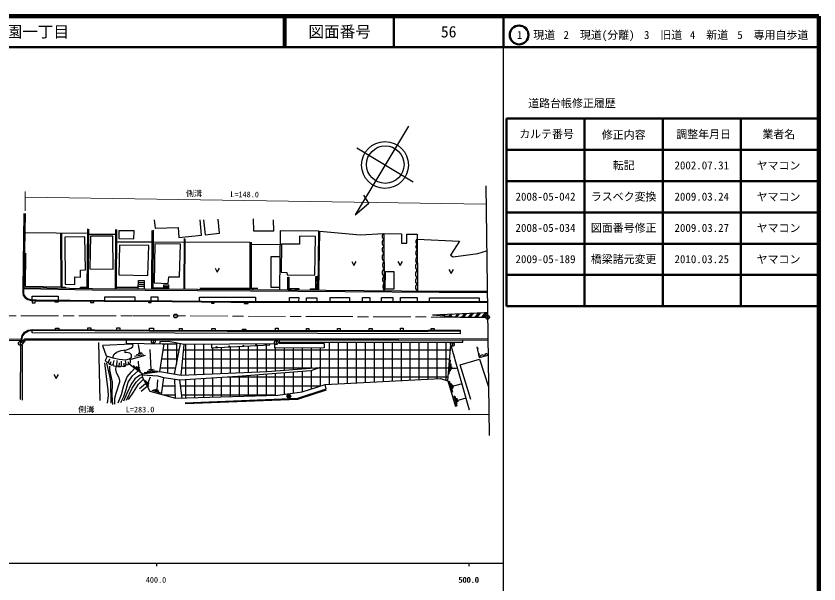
# Model space of a CAD drawing. Units: millimetres at full size, sheet at 1:1000; details may follow other scales. Extents: x -21873655 to 680000, y -224376979 to 380000.
# Drawn here: x 423059 to 680000, y 198357 to 380000 of the extents above; entities that cross this region are included whole.
import ezdxf
from ezdxf.enums import TextEntityAlignment as Align

# ---------------------------------------------------------------- set-up
doc = ezdxf.new("R2010")
doc.units = ezdxf.units.MM
doc.header["$LTSCALE"] = 1000
doc.header["$PDMODE"] = 32
doc.header["$PDSIZE"] = 500
doc.linetypes.add('CHAIN', pattern=[18.5, 12, -1.5, 3.5, -1.5])
for name, color, linetype, lineweight in [('M-BGD', 7, 'Continuous', 25), ('M-BMK', 2, 'CHAIN', 13), ('M-BMK-OTRS', 5, 'Continuous', 25), ('M-BMK-SRVR', 3, 'Continuous', 25), ('M-STR-HTXT', 7, 'Continuous', 13), ('M-STR-STRC', 7, 'Continuous', 25), ('M-TTL', 2, 'Continuous', 140), ('M-TTL-BAND', 7, 'Continuous', 25), ('M-TTL-FRAM', 2, 'Continuous', 50), ('M-TTL-LINE', 7, 'Continuous', 50)]:
    doc.layers.add(name, color=color, linetype=linetype, lineweight=lineweight)
doc.layers.add('M-OTRS', color=6, linetype='Continuous')
doc.layers.add('M-TTL-TXT', color=7, linetype='Continuous')
doc.styles.add('ＭＳ ゴシック', font='')
doc.styles.get('ＭＳ ゴシック').set_extended_font_data('MS Gothic')

msp = doc.modelspace()

# ---------------------------------------------------------------- hatches: boundary and pattern name
at = {"layer": 'M-BGD'}
for points in [[(510394, 296518), (510041, 296518), (510041, 295032), (510394, 295032)], [(519397, 296724), (518969, 296724), (518969, 295296), (519385, 295293)], [(482607, 293004, 0.84072), (483233, 293004)], [(487021, 293004, 0.84072), (487647, 293004)], [(491140, 293004, 0.84072), (491765, 293004)], [(493976, 293004, 0.84072), (494602, 293004)], [(496544, 293004, 0.84072), (497170, 293004)], [(498534, 293004, 0.84072), (499160, 293004)], [(510394, 292824), (510394, 293509), (510041, 293509), (510041, 292437), (510928, 292430), (510937, 292824)], [(519375, 294012), (518969, 294016), (518969, 292765), (518108, 292765), (518105, 292372), (519361, 292362)], [(513575, 292824), (512464, 292824), (512460, 292417), (513571, 292408)], [(503332, 274750, 0.84072), (502707, 274717)], [(487517, 273935, 0.84072), (486892, 273903)], [(491625, 274147, 0.84072), (491000, 274114)], [(496111, 274378, 0.84072), (495486, 274345)], [(500250, 274591, 0.84072), (499625, 274559)], [(570715, 273312, 0.84072), (570574, 273922)], [(571143, 271454, 0.84072), (571003, 272064)], [(510942, 258423, 0.41421), (510342, 259023, 0.41421), (509742, 258423, 1)]]:
    msp.add_hatch(color=256, dxfattribs=at).paths.add_polyline_path(points)
at = {"layer": 'M-STR-STRC'}
for points in [[(558247, 284519), (557631, 284493), (557501, 284342), (558055, 284296)], [(560505, 284613), (559889, 284587), (559533, 284173), (560087, 284127)], [(562763, 284707), (562147, 284681), (561565, 284005), (562120, 283959)], [(565021, 284800), (564405, 284775), (563598, 283837), (564152, 283791)], [(567279, 284894), (566663, 284869), (565663, 283708), (566254, 283704)], [(569537, 284988), (568921, 284963), (567829, 283694), (568419, 283690)], [(571794, 285082), (571179, 285056), (569994, 283680), (570584, 283676)], [(573912, 285013), (573910, 285143), (573425, 285136), (572159, 283666), (572749, 283662)]]:
    msp.add_hatch(color=256, dxfattribs=at).paths.add_polyline_path(points)

# ---------------------------------------------------------------- linework, layer by layer
at = {"layer": 'M-BGD'}
for p, q in [((445854, 292846), (445982, 311913)), ((446276, 292838), (446364, 311885)), ((454871, 311732), (454766, 292775)), ((455221, 311730), (455116, 292773)), ((466556, 311447), (466452, 292710)), ((466919, 311463), (466815, 292708)), ((425877, 310736), (445973, 310601)), ((437504, 293347), (437337, 310659)), ((437857, 292991), (437687, 310657)), ((446356, 310245), (454863, 310197)), ((476835, 308861), (476744, 292652)), ((477083, 308796), (476994, 292651)), ((455199, 307809), (466535, 307746)), ((466899, 307744), (476828, 307689)), ((477078, 307752), (497867, 307692)), ((497867, 307692), (497867, 293004)), ((498248, 307627), (498248, 293004)), ((498248, 307078), (507652, 306978)), ((462170, 293143), (455118, 293183)), ((462175, 293594), (464088, 293583)), ((462182, 294194), (464092, 294183)), ((462188, 294794), (464095, 294783)), ((466817, 293109), (470329, 293109)), ((470329, 293532), (471855, 293524)), ((470329, 293109), (471852, 293101)), ((481830, 293004), (500449, 293004)), ((510394, 295032), (510041, 295032)), ((510394, 293509), (510041, 293509)), ((518969, 295296), (519385, 295293)), ((518969, 294016), (519375, 294012)), ((510937, 292824), (510928, 292430)), ((512464, 292824), (512460, 292417)), ((518108, 292765), (518105, 292372)), ((424410, 275909), (424410, 274709)), ((450024, 257002), (449569, 275587)), ((466973, 276500), (466973, 275300)), ((469097, 266301), (470410, 275146)), ((471500, 275148), (471500, 265868)), ((473755, 265462), (475633, 275163)), ((474375, 275151), (474375, 268666)), ((475855, 265084), (476835, 274930)), ((477250, 274934), (477250, 265149)), ((480125, 274960), (480125, 265282)), ((483000, 274987), (483000, 265416)), ((506326, 276146), (506326, 274946)), ((508875, 275710), (508875, 275377)), ((511750, 275708), (511750, 275344)), ((514625, 275706), (514625, 275312)), ((517500, 275705), (517500, 275279)), ((520375, 275703), (520375, 275247)), ((523250, 275701), (523250, 262168)), ((526125, 275699), (526125, 262317)), ((529000, 275698), (529000, 262467)), ((531875, 275696), (531875, 262616)), ((534750, 275694), (534750, 262766)), ((537625, 275693), (537625, 262915)), ((540500, 275691), (540500, 263065)), ((543375, 275689), (543375, 263215)), ((546250, 275687), (546250, 263364)), ((549125, 275686), (549125, 263514)), ((552000, 275684), (552000, 263663)), ((554875, 275682), (554875, 263813)), ((557750, 275680), (557750, 263962)), ((560625, 275679), (560625, 263475)), ((561244, 263281), (562160, 274985)), ((568199, 253929), (561961, 275678)), ((562716, 275585), (562716, 274385)), ((424464, 257317), (424554, 274713)), ((424992, 274798), (425013, 257186)), ((462133, 272188), (463212, 272410)), ((462673, 272299), (462258, 274913)), ((466263, 266995), (466005, 273397)), ((475238, 273125), (470110, 273125)), ((562014, 273125), (476655, 273125)), ((485875, 273850), (485875, 265549)), ((488750, 273999), (488750, 265682)), ((491625, 274147), (491625, 265816)), ((494500, 274295), (494500, 265949)), ((497375, 274443), (497375, 266082)), ((500250, 274591), (500250, 266216)), ((503125, 274739), (503125, 266349)), ((506000, 273793), (506000, 266543)), ((508875, 273816), (508875, 266743)), ((511750, 273840), (511750, 266942)), ((514625, 273864), (514625, 267142)), ((517500, 273887), (517500, 267343)), ((520375, 273911), (520375, 267571)), ((452623, 269242), (453100, 270394)), ((454114, 268520), (454421, 269872)), ((455282, 268274), (455390, 269810)), ((459850, 270224), (464527, 271524)), ((460998, 271262), (463849, 271787)), ((461607, 271732), (463517, 272147)), ((474682, 270250), (469684, 270250)), ((561789, 270250), (476369, 270250)), ((561695, 265481), (562093, 270056)), ((453207, 268536), (453546, 269503)), ((456089, 267867), (456189, 269104)), ((456757, 268136), (456849, 269582)), ((457672, 267944), (457618, 268950)), ((458248, 268566), (458136, 269715)), ((459039, 268620), (459020, 269434)), ((460583, 268260), (462894, 266434)), ((461510, 267942), (462645, 266988)), ((461981, 267970), (462617, 267375)), ((462299, 267672), (462202, 269629)), ((474125, 267375), (469257, 267375)), ((517901, 267375), (476083, 267375)), ((561564, 267375), (519842, 267375)), ((520375, 267567), (520375, 261588)), ((562067, 266436), (562266, 268783)), ((562438, 266900), (562491, 267948)), ((562465, 267424), (564044, 267324)), ((464026, 265985), (468312, 266563)), ((465036, 266463), (467368, 266796)), ((465602, 266907), (466924, 267084)), ((494500, 264728), (494500, 258393)), ((497375, 264949), (497375, 258484)), ((500250, 265171), (500250, 258575)), ((503125, 265392), (503125, 258665)), ((506000, 265614), (506000, 258756)), ((508875, 265835), (508875, 259050)), ((511750, 266057), (511750, 259428)), ((514625, 266278), (514625, 259806)), ((517500, 266531), (517500, 260694)), ((462552, 260862), (464509, 262517)), ((464327, 263523), (465433, 261555)), ((464924, 263037), (465470, 261968)), ((465227, 262919), (465514, 262359)), ((465370, 262639), (466104, 264555)), ((468247, 260437), (468420, 263596)), ((469561, 258988), (470383, 264266)), ((474109, 257751), (473923, 263776)), ((476240, 257818), (475455, 263565)), ((477250, 263674), (477250, 257850)), ((480125, 263848), (480125, 257940)), ((483000, 264022), (483000, 258031)), ((485875, 264197), (485875, 258121)), ((488750, 264371), (488750, 258212)), ((561339, 264500), (490874, 264500)), ((491625, 264546), (491625, 258303)), ((561629, 263369), (562728, 259714)), ((562171, 262542), (562758, 260752)), ((562592, 262106), (562908, 261203)), ((562750, 261655), (565467, 262347)), ((463047, 260016), (464971, 261648)), ((466489, 260337), (469284, 259460)), ((467086, 260529), (468761, 260005)), ((467558, 260646), (468576, 260337)), ((473990, 261625), (469972, 261625)), ((520493, 261625), (475720, 261625)), ((474078, 258750), (470437, 258750)), ((505814, 258750), (476113, 258750)), ((563134, 258586), (564082, 255187)), ((563435, 258436), (564127, 256044)), ((563992, 257849), (564413, 256631)), ((564261, 257071), (567067, 257876))]:
    msp.add_line(p, q, dxfattribs=at)
for points in [[(425574, 316821), (425190, 292815), (425440, 292815), (447557, 292415), (498119, 292133), (558441, 291646), (573821, 291606)], [(425974, 316815), (425597, 293212), (447562, 292815), (498121, 292533), (558443, 292046), (573816, 292006)], [(467270, 314817), (467557, 312134), (474894, 312421), (475158, 309187), (482456, 309883), (481952, 314866)], [(483031, 314770), (483607, 310050), (488210, 310505), (487754, 315034)], [(498971, 315163), (499045, 311323), (505505, 311250), (505456, 314845)], [(507498, 292458), (507699, 311358), (519895, 311283), (519635, 292359)], [(519976, 292357), (520266, 311237), (533193, 310010), (540740, 310444), (540898, 292187)], [(540740, 310444), (546401, 310299), (546401, 307379), (548102, 307379), (548102, 310286), (551413, 310247), (551557, 292101)], [(551426, 308684), (564976, 308015), (562139, 303491), (562923, 302952), (570891, 304018), (573638, 304888)], [(426121, 304154), (425952, 293556), (437504, 293347)], [(507610, 302967), (504590, 302967), (504590, 293337), (507507, 293306)], [(530487, 301472), (531203, 300177), (531919, 301472)], [(545258, 301528), (545974, 300232), (546690, 301528)], [(486757, 299358), (487472, 298063), (488188, 299358)], [(561594, 298984), (562310, 297689), (563025, 298984)], [(510041, 292437), (510041, 296518), (510394, 296518), (510394, 292824), (513575, 292824), (513571, 292408)], [(517246, 292379), (517246, 292765), (518969, 292765), (518969, 296724), (519397, 296724), (519361, 292362)], [(437855, 293266), (438831, 293250), (438826, 292973)], [(443720, 292884), (443708, 293249), (445857, 293235)], [(462166, 292734), (462195, 295424), (464099, 295424), (464083, 292723)], [(470329, 292688), (470329, 293992), (471857, 293992), (471850, 292680)], [(425190, 292815), (425190, 291545), (425368, 290605), (426016, 289843), (426804, 289297), (427986, 289017), (429545, 288930), (451234, 288812), (473037, 288675), (491836, 288479), (517261, 288400), (551548, 288433), (573866, 288401)], [(425440, 292815), (425440, 291568), (425601, 290716), (426186, 290030), (426908, 289529), (428022, 289265), (429552, 289180), (451236, 289062), (473039, 288925), (491837, 288729), (517261, 288650), (551548, 288683), (573866, 288651)], [(428260, 289252), (428260, 290422), (436511, 290422), (436511, 288486), (435605, 288486), (435607, 288897)], [(428250, 289002), (428250, 288285), (429215, 288285), (429252, 288947)], [(446923, 288835), (446923, 288419), (447986, 288419), (447989, 288829)], [(451489, 289060), (451489, 290238), (461063, 290238), (461055, 289000)], [(465456, 288723), (465456, 288394), (466300, 288394), (466300, 290183), (468419, 290183), (468411, 288954)], [(481720, 288835), (481720, 290127), (499647, 290127), (499643, 288705)], [(485577, 288544), (485577, 288136), (486495, 288136), (486500, 288535)], [(496052, 288466), (496052, 288077), (497380, 288077), (497382, 288462)], [(510572, 288671), (510572, 289949), (513503, 289949), (513499, 288662)], [(516045, 288654), (516045, 289880), (519284, 289880), (519285, 288652)], [(523574, 288656), (523574, 289946), (529807, 289946), (529808, 288662)], [(533907, 288666), (533907, 289958), (536233, 289958), (536234, 288668)], [(540054, 288672), (540054, 289930), (543673, 289930), (543674, 288676)], [(546063, 288678), (546063, 289930), (551413, 289930), (551414, 288683)], [(555408, 288678), (555408, 289869), (571230, 289869), (571228, 288655)], [(435714, 279722), (435714, 280207), (436779, 280207), (436777, 279716)], [(446046, 279665), (446046, 280240), (446992, 280240), (446989, 279660)], [(455301, 279622), (455301, 280305), (456279, 280305), (456276, 279617)], [(465807, 279575), (465807, 280121), (467024, 280121), (467022, 279570)], [(475410, 279532), (475410, 280066), (476236, 280066), (476234, 279529)], [(485709, 279487), (485709, 280089), (486738, 280089), (486735, 279482)], [(506077, 279463), (506077, 280158), (506912, 280158), (506912, 279463)], [(525936, 279461), (525936, 280094), (526788, 280094), (526788, 279460)], [(536098, 279468), (536098, 280082), (537051, 280082), (537052, 279470)], [(546072, 279483), (546072, 280118), (546901, 280118), (546902, 279485)], [(555889, 279505), (555889, 280108), (556829, 280108), (556834, 279513)], [(424752, 276715), (425027, 277856), (425782, 278865), (426914, 279518), (428311, 279762), (448237, 279653), (465675, 279576), (490624, 279465), (530713, 279460), (554890, 279497), (565210, 279581)], [(424935, 276407), (425258, 277748), (425951, 278674), (427000, 279279), (428332, 279512), (448236, 279403), (465674, 279326), (490624, 279215), (530713, 279210), (554892, 279247), (565212, 279331)], [(565210, 279581), (565212, 279331), (565225, 278322), (428217, 278629), (428222, 279513)], [(495526, 279464), (495526, 279849), (496624, 279849), (496624, 279464)], [(515961, 279462), (515961, 280039), (516772, 280039), (516784, 279462)], [(104687, 270974), (104687, 271590), (106327, 272503), (119340, 275196), (143394, 275511), (176060, 275912), (222104, 276478), (265716, 276852), (310467, 276765), (340209, 276450), (340516, 276293), (385082, 276608), (424752, 276715), (425224, 275921), (425862, 276783), (471550, 276785), (545432, 276706), (574025, 276837)], [(105403, 270549), (105422, 271542), (106468, 272124), (119383, 274796), (143399, 275111), (176064, 275512), (222109, 276078), (265718, 276452), (310465, 276365), (340111, 276051), (340421, 275892), (385084, 276208), (424525, 276314), (425188, 275200), (426064, 276383), (471550, 276385), (545433, 276306), (574027, 276437)], [(454020, 270707), (454350, 271768), (455179, 272524), (456704, 273073), (458376, 273280), (459803, 273768), (460413, 274305), (460487, 274878), (460047, 275061), (450738, 274585), (451885, 271366), (454019, 270703), (456106, 270281), (458168, 270061), (459364, 270317), (460035, 270866), (459999, 271597), (459523, 272146), (458400, 272354), (457937, 272329), (458022, 272780), (457727, 273200)], [(458264, 276385), (458282, 275419), (469791, 275146), (474608, 275152), (474647, 275354)], [(507262, 276347), (507278, 275395), (521611, 275233), (521676, 273922), (505910, 273792), (505897, 275196), (476835, 274930), (471867, 275892), (469087, 275796), (469091, 275162)], [(485571, 275010), (485631, 273838), (504324, 274801), (504320, 275182)], [(507273, 275711), (566078, 275676), (566074, 276400)], [(570508, 274209), (571292, 270809), (574098, 271511)], [(452070, 270901), (451609, 269810), (452147, 269273), (452623, 269242), (452716, 268766), (453699, 268305), (454114, 268520), (454345, 268105), (455005, 268029), (455282, 268274), (455728, 267875), (456450, 267860), (456757, 268136), (457326, 267906), (458018, 267983), (458248, 268566), (458678, 268443), (459493, 268843), (459631, 269334), (459646, 270164)], [(568624, 257351), (565234, 268466), (571343, 270301), (574238, 261396)], [(452329, 256220), (452637, 258520), (452534, 260293), (451472, 269044)], [(452018, 268972), (453017, 264412), (453272, 262850), (453373, 256181)], [(454051, 255768), (453859, 258729), (453889, 262882), (453104, 266877), (453033, 268035)], [(455016, 267748), (454897, 266996), (455112, 266029), (455793, 264644), (456139, 263545), (456168, 262892), (454952, 259230), (454564, 257639), (454548, 255894)], [(455691, 256267), (456779, 258940), (457577, 261818), (458626, 264557), (460020, 266232), (461036, 267355)], [(459221, 268710), (463366, 265616), (463396, 264615), (465846, 259999), (474109, 257751), (506838, 258782), (514663, 259811), (522034, 262105), (558880, 264021), (561244, 263281), (563723, 255061)], [(463369, 265516), (469097, 266301), (475855, 265084), (503370, 266361), (517302, 267328), (520387, 267572), (517389, 266491), (494015, 264691), (475455, 263565), (470383, 264266), (468539, 264868), (463381, 265116)], [(435168, 265360), (435884, 264065), (436599, 265360)], [(456606, 256373), (457501, 258363), (458278, 260522), (458939, 262851), (460284, 264948), (462170, 266509)], [(463375, 265314), (462538, 265024), (461065, 263954), (459906, 262230), (458522, 259285), (457428, 256856)], [(458382, 257174), (460214, 260964), (461538, 262871), (462912, 264232), (463448, 264517)], [(459044, 257314), (460609, 259654), (462276, 262235), (463625, 263635), (463852, 263756)], [(477185, 256338), (513195, 257779), (522329, 260722), (522034, 262105)], [(477197, 256038), (513248, 257480), (522386, 260425)]]:
    msp.add_lwpolyline(points, dxfattribs=at)
for points in [[(455928, 311348), (455928, 308885), (460741, 308769), (460811, 311255)], [(438647, 309242), (438738, 294199), (441829, 294138), (441829, 296553), (443664, 296523), (443695, 298755), (445286, 298816), (445041, 309334)], [(446835, 309647), (446678, 299136), (454123, 299023), (454076, 309595)], [(508028, 307013), (507857, 298038), (509765, 298014), (509790, 297280), (518649, 297133), (518845, 309508), (513754, 309606), (513730, 307038)], [(456139, 306765), (455907, 297215), (465230, 296983), (465579, 306602)], [(467493, 307130), (467209, 294622), (471765, 294503), (471931, 296567), (475396, 296567), (475730, 307060)], [(543921, 298337), (543946, 292646), (541198, 292671), (541298, 298337)]]:
    msp.add_lwpolyline(points, close=True, dxfattribs=at)
for centre in [(424410, 275309), (466973, 275900), (506326, 275546), (562716, 274985), (510342, 258423)]:
    msp.add_circle(centre, 600, dxfattribs=at)
for centre, radius, start, end in [((541580, 307518), 1404, 125.98034, 235.00988), ((541182, 309553), 995, 116.39032, 244.59989), ((551991, 307815), 1036, 123.04929, 237.8595), ((541744, 305211), 1509, 129.94636, 231.04385), ((551877, 306175), 879, 119.81545, 241.09334), ((541730, 302802), 1549, 127.1276, 233.86261), ((552450, 304243), 1532, 130.64276, 230.26603), ((542114, 300311), 1795, 136.26165, 224.72857), ((552394, 299842), 1499, 127.26745, 233.64134), ((552434, 301918), 1498, 130.03583, 222.75822), ((541536, 297915), 1330, 121.62783, 239.36238), ((552285, 297444), 1424, 123.20632, 237.70247), ((541606, 295742), 1271, 126.02313, 234.96708), ((551988, 295227), 1114, 114.5572, 246.35158), ((482920, 293059), 318, 189.89113, 350.10887), ((487334, 293059), 318, 189.89113, 350.10887), ((491452, 293059), 318, 189.89113, 350.10887), ((494289, 293059), 318, 189.89113, 350.10887), ((496857, 293059), 318, 189.89113, 350.10887), ((498847, 293059), 318, 189.89113, 350.10887), ((542428, 293458), 1989, 141.29968, 219.69053), ((552006, 293157), 1147, 113.94234, 246.96645), ((503022, 274679), 318, 12.84016, 173.05789), ((487208, 273864), 318, 12.84016, 173.05789), ((491315, 274076), 318, 12.84016, 173.05789), ((495801, 274307), 318, 12.84016, 173.05789), ((499940, 274520), 318, 12.84016, 173.05789), ((570592, 273605), 318, 292.86727, 93.085), ((571020, 271746), 318, 292.86727, 93.085), ((572327, 270441), 1098, 47.66379, 160.4343), ((573569, 271434), 535, 8.31262, 199.78546)]:
    msp.add_arc(centre, radius, start, end, dxfattribs=at)
at = {"layer": 'M-BMK'}
msp.add_lwpolyline([(387610, 284135), (460317, 284133), (518851, 283909), (573931, 283654)], dxfattribs=at)
at = {"layer": 'M-BMK-OTRS'}
msp.add_line((573352, 325661), (574452, 245818), dxfattribs=at)
at = {"layer": 'M-BMK-SRVR'}
for p, q in [((548641, 344759), (531604, 316462)), ((550157, 326921), (532166, 337753)), ((535922, 320133), (534319, 322669)), ((531604, 316462), (535922, 320133))]:
    msp.add_line(p, q, dxfattribs=at)
for centre, radius in [((541126, 332359), 7500), ((541215, 332489), 6000), ((474121, 284080), 600), ((573931, 283654), 600)]:
    msp.add_circle(centre, radius, dxfattribs=at)
at = {"layer": 'M-OTRS'}
msp.add_point((574009, 283699), dxfattribs=at)
at = {"layer": 'M-STR-HTXT'}
for p, q in [((425942, 317651), (425969, 323887)), ((425961, 322117), (573432, 319857)), ((290800, 252539), (574360, 252533))]:
    msp.add_line(p, q, dxfattribs=at)
at = {"layer": 'M-STR-STRC'}
for p, q in [((557501, 284342), (557631, 284493)), ((558055, 284296), (558247, 284519)), ((559533, 284173), (559889, 284587)), ((560087, 284127), (560505, 284613)), ((561565, 284005), (562147, 284681)), ((562120, 283959), (562763, 284707)), ((563598, 283837), (564405, 284775)), ((564152, 283791), (565021, 284800)), ((565663, 283708), (566663, 284869)), ((566254, 283704), (567279, 284894)), ((567829, 283694), (568921, 284963)), ((568419, 283690), (569537, 284988)), ((569994, 283680), (571179, 285056)), ((570584, 283676), (571794, 285082)), ((572159, 283666), (573425, 285136)), ((572749, 283662), (573912, 285013))]:
    msp.add_line(p, q, dxfattribs=at)
for points in [[(556324, 284439), (572939, 285130), (573910, 285143)], [(556324, 284439), (565114, 283711), (573331, 283658)]]:
    msp.add_lwpolyline(points, dxfattribs=at)
at = {"layer": 'M-TTL'}
for p, q in [((680000, 380000), (40000, 380000)), ((680000, 20000), (680000, 380000))]:
    msp.add_line(p, q, dxfattribs=at)
at = {"layer": 'M-TTL-BAND'}
for p, q in [((579000, 20000), (579000, 370000)), ((40000, 205000), (579000, 205000)), ((468000, 205000), (468000, 204000)), ((568000, 205000), (568000, 204000))]:
    msp.add_line(p, q, dxfattribs=at)
at = {"layer": 'M-TTL-FRAM'}
for p, q in [((580000, 347197), (580000, 287197)), ((580000, 347197), (680000, 347197)), ((580000, 287197), (680000, 287197))]:
    msp.add_line(p, q, dxfattribs=at)
at = {"layer": 'M-TTL-LINE'}
for p, q in [((508747, 380000), (508747, 370000)), ((509247, 380000), (509247, 370000)), ((543997, 380000), (543997, 370000)), ((579000, 380000), (579000, 370000)), ((40000, 370000), (680000, 370000)), ((605000, 347197), (605000, 287197)), ((630000, 347197), (630000, 287197)), ((655000, 347197), (655000, 287197)), ((580000, 337197), (680000, 337197)), ((580000, 327197), (680000, 327197)), ((580000, 317197), (680000, 317197)), ((580000, 307197), (680000, 307197)), ((580000, 297197), (680000, 297197))]:
    msp.add_line(p, q, dxfattribs=at)
msp.add_circle((584031, 373958), 3000, dxfattribs=at)

# ---------------------------------------------------------------- texts
at = {"layer": 'M-STR-HTXT', "style": 'ＭＳ ゴシック'}
for s, rotation, p in [('側溝', 359.246, (477393, 321797)), ('L=148.0', 359.374, (491608, 321542)), ('側溝', 0.326, (442948, 252690)), ('L=283.0', 0.116, (458174, 252665))]:
    msp.add_text(s, height=1833, rotation=rotation, dxfattribs=at).set_placement(p, align=Align.BOTTOM_LEFT)
at = {"layer": 'M-TTL-BAND', "style": 'ＭＳ ゴシック'}
for s, p in [('400.0', (467844, 198195)), ('500.0', (567844, 198195)), ('500.0', (568000, 198195))]:
    msp.add_text(s, height=1833, dxfattribs=at).set_placement(p, align=Align.BOTTOM_CENTER)
at = {"layer": 'M-TTL-TXT', "style": 'ＭＳ ゴシック'}
msp.add_text('光市木園一丁目', height=3666, dxfattribs=at).set_placement((405024, 375000), align=Align.MIDDLE_LEFT)
for s, height, p in [('図面番号', 3666, (526622, 375000)), ('56', 3666, (561497, 375000)), ('1\u3000現道', 2566, (589448, 373958)), ('2\u3000現道(分離)', 2566, (609619, 373958)), ('3\u3000旧道', 2566, (630121, 373958)), ('4\u3000新道', 2566, (644824, 373958)), ('5\u3000専用自歩道', 2566, (665228, 373958)), ('道路台帳修正履歴', 2566, (600968, 352113)), ('カルテ番号', 2566, (592839, 342277)), ('修正内容', 2566, (617509, 342023)), ('調整年月日', 2566, (643089, 342197)), ('業者名', 2566, (667134, 342197)), ('転記', 2566, (617500, 332245)), ('2002.07.31', 2566, (642500, 332245)), ('ヤマコン', 2566, (667077, 332189)), ('ラスベク変換', 2566, (617500, 322245)), ('2008-05-042', 2566, (592500, 322245)), ('2009.03.24', 2566, (642500, 322245)), ('ヤマコン', 2566, (667077, 322189)), ('2008-05-034', 2566, (592500, 312245)), ('図面番号修正', 2566, (617500, 312245)), ('2009.03.27', 2566, (642500, 312245)), ('ヤマコン', 2566, (667077, 312189)), ('2009-05-189', 2566, (592500, 302245)), ('橋梁諸元変更', 2566, (617500, 302245)), ('2010.03.25', 2566, (642500, 302245)), ('ヤマコン', 2566, (667077, 302189))]:
    msp.add_text(s, height=height, dxfattribs=at).set_placement(p, align=Align.MIDDLE_CENTER)

doc.saveas('drawing.dxf')
